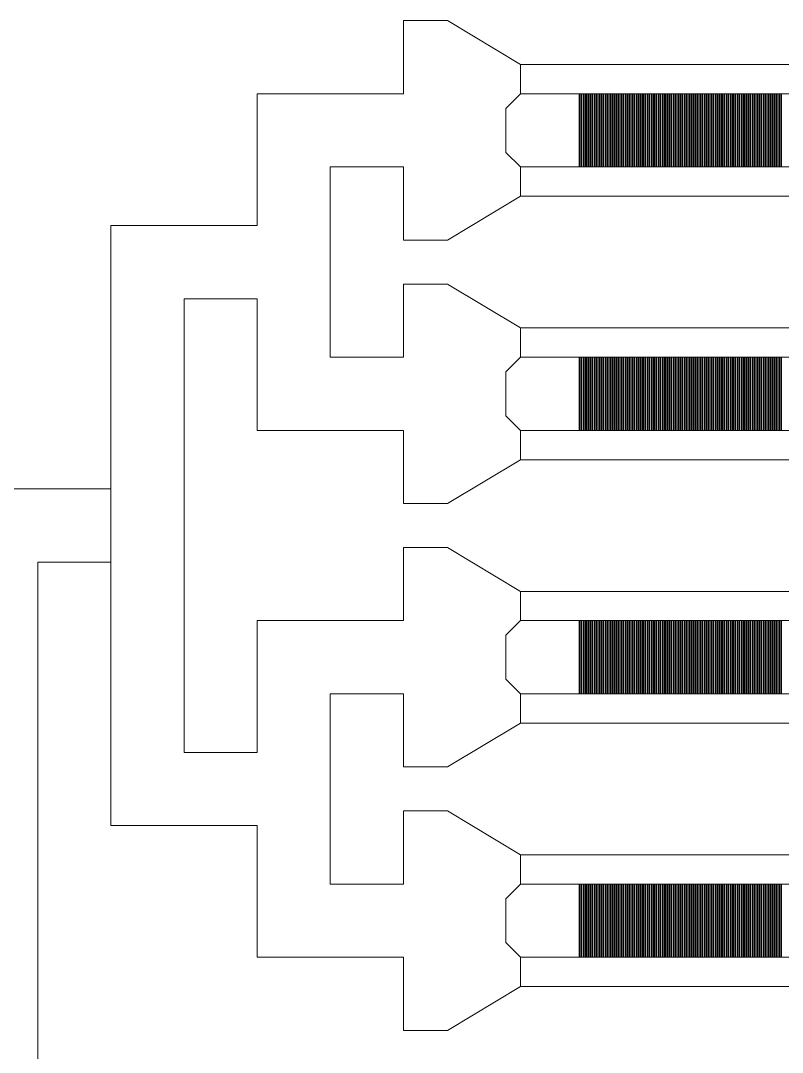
# Model space of a CAD drawing. Extents: x 1000 to 49000, y 2919 to 77300.
# Drawn here: x 39488 to 40009, y 38205 to 38910 of the extents above; entities that cross this region are included whole.
import ezdxf

# ---------------------------------------------------------------- set-up
doc = ezdxf.new("R2010")
doc.units = 13
doc.layers.add('Outer', color=1, linetype='Continuous', lineweight=0, true_color=0xff0000)

msp = doc.modelspace()

# ---------------------------------------------------------------- linework, layer by layer
at = {"layer": 'Outer'}
for points in [[(39830, 38880), (39830, 38860), (39820, 38850), (39820, 38820), (39830, 38810), (39830, 38790), (39780, 38760), (39750, 38760), (39750, 38810), (39700, 38810), (39700, 38680), (39750, 38680), (39750, 38730), (39780, 38730), (39830, 38700), (39830, 38680), (39820, 38670), (39820, 38640), (39830, 38630), (39830, 38610), (39780, 38580), (39750, 38580), (39750, 38630), (39650, 38630), (39650, 38720), (39600, 38720), (39600, 38410), (39650, 38410), (39650, 38500), (39750, 38500), (39750, 38550), (39780, 38550), (39830, 38520), (39830, 38500), (39820, 38490), (39820, 38460), (39830, 38450), (39830, 38430), (39780, 38400), (39750, 38400), (39750, 38450), (39700, 38450), (39700, 38320), (39750, 38320), (39750, 38370), (39780, 38370), (39830, 38340), (39830, 38320), (39820, 38310), (39820, 38280), (39830, 38270), (39830, 38250), (39780, 38220), (39750, 38220), (39750, 38270), (39650, 38270), (39650, 38360), (39550, 38360), (39550, 38540), (39550, 38590), (39550, 38770), (39650, 38770), (39650, 38860), (39750, 38860), (39750, 38910), (39780, 38910), (39830, 38880)], [(39830, 38860), (39830, 38880), (41340, 38880), (41340, 38860), (39830, 38860)], [(39870.5, 38810), (39870, 38810), (39870, 38860), (39870.5, 38860), (39870.5, 38810)], [(39872, 38810), (39871.5, 38810), (39871.5, 38860), (39872, 38860), (39872, 38810)], [(39873.5, 38810), (39873, 38810), (39873, 38860), (39873.5, 38860), (39873.5, 38810)], [(39875, 38810), (39874.5, 38810), (39874.5, 38860), (39875, 38860), (39875, 38810)], [(39876.5, 38810), (39876, 38810), (39876, 38860), (39876.5, 38860), (39876.5, 38810)], [(39878, 38810), (39877.5, 38810), (39877.5, 38860), (39878, 38860), (39878, 38810)], [(39879.5, 38810), (39879, 38810), (39879, 38860), (39879.5, 38860), (39879.5, 38810)], [(39881, 38810), (39880.5, 38810), (39880.5, 38860), (39881, 38860), (39881, 38810)], [(39882.5, 38810), (39882, 38810), (39882, 38860), (39882.5, 38860), (39882.5, 38810)], [(39884, 38810), (39883.5, 38810), (39883.5, 38860), (39884, 38860), (39884, 38810)], [(39885.5, 38810), (39885, 38810), (39885, 38860), (39885.5, 38860), (39885.5, 38810)], [(39887, 38810), (39886.5, 38810), (39886.5, 38860), (39887, 38860), (39887, 38810)], [(39888.5, 38810), (39888, 38810), (39888, 38860), (39888.5, 38860), (39888.5, 38810)], [(39890, 38810), (39889.5, 38810), (39889.5, 38860), (39890, 38860), (39890, 38810)], [(39891.5, 38810), (39891, 38810), (39891, 38860), (39891.5, 38860), (39891.5, 38810)], [(39893, 38810), (39892.5, 38810), (39892.5, 38860), (39893, 38860), (39893, 38810)], [(39894.5, 38810), (39894, 38810), (39894, 38860), (39894.5, 38860), (39894.5, 38810)], [(39896, 38810), (39895.5, 38810), (39895.5, 38860), (39896, 38860), (39896, 38810)], [(39897.5, 38810), (39897, 38810), (39897, 38860), (39897.5, 38860), (39897.5, 38810)], [(39899, 38810), (39898.5, 38810), (39898.5, 38860), (39899, 38860), (39899, 38810)], [(39900.5, 38810), (39900, 38810), (39900, 38860), (39900.5, 38860), (39900.5, 38810)], [(39902, 38810), (39901.5, 38810), (39901.5, 38860), (39902, 38860), (39902, 38810)], [(39903.5, 38810), (39903, 38810), (39903, 38860), (39903.5, 38860), (39903.5, 38810)], [(39905, 38810), (39904.5, 38810), (39904.5, 38860), (39905, 38860), (39905, 38810)], [(39906.5, 38810), (39906, 38810), (39906, 38860), (39906.5, 38860), (39906.5, 38810)], [(39908, 38810), (39907.5, 38810), (39907.5, 38860), (39908, 38860), (39908, 38810)], [(39909.5, 38810), (39909, 38810), (39909, 38860), (39909.5, 38860), (39909.5, 38810)], [(39911, 38810), (39910.5, 38810), (39910.5, 38860), (39911, 38860), (39911, 38810)], [(39912.5, 38810), (39912, 38810), (39912, 38860), (39912.5, 38860), (39912.5, 38810)], [(39914, 38810), (39913.5, 38810), (39913.5, 38860), (39914, 38860), (39914, 38810)], [(39915.5, 38810), (39915, 38810), (39915, 38860), (39915.5, 38860), (39915.5, 38810)], [(39917, 38810), (39916.5, 38810), (39916.5, 38860), (39917, 38860), (39917, 38810)], [(39918.5, 38810), (39918, 38810), (39918, 38860), (39918.5, 38860), (39918.5, 38810)], [(39920, 38810), (39919.5, 38810), (39919.5, 38860), (39920, 38860), (39920, 38810)], [(39921.5, 38810), (39921, 38810), (39921, 38860), (39921.5, 38860), (39921.5, 38810)], [(39923, 38810), (39922.5, 38810), (39922.5, 38860), (39923, 38860), (39923, 38810)], [(39924.5, 38810), (39924, 38810), (39924, 38860), (39924.5, 38860), (39924.5, 38810)], [(39926, 38810), (39925.5, 38810), (39925.5, 38860), (39926, 38860), (39926, 38810)], [(39927.5, 38810), (39927, 38810), (39927, 38860), (39927.5, 38860), (39927.5, 38810)], [(39929, 38810), (39928.5, 38810), (39928.5, 38860), (39929, 38860), (39929, 38810)], [(39930.5, 38810), (39930, 38810), (39930, 38860), (39930.5, 38860), (39930.5, 38810)], [(39932, 38810), (39931.5, 38810), (39931.5, 38860), (39932, 38860), (39932, 38810)], [(39933.5, 38810), (39933, 38810), (39933, 38860), (39933.5, 38860), (39933.5, 38810)], [(39935, 38810), (39934.5, 38810), (39934.5, 38860), (39935, 38860), (39935, 38810)], [(39936.5, 38810), (39936, 38810), (39936, 38860), (39936.5, 38860), (39936.5, 38810)], [(39938, 38810), (39937.5, 38810), (39937.5, 38860), (39938, 38860), (39938, 38810)], [(39939.5, 38810), (39939, 38810), (39939, 38860), (39939.5, 38860), (39939.5, 38810)], [(39941, 38810), (39940.5, 38810), (39940.5, 38860), (39941, 38860), (39941, 38810)], [(39942.5, 38810), (39942, 38810), (39942, 38860), (39942.5, 38860), (39942.5, 38810)], [(39944, 38810), (39943.5, 38810), (39943.5, 38860), (39944, 38860), (39944, 38810)], [(39945.5, 38810), (39945, 38810), (39945, 38860), (39945.5, 38860), (39945.5, 38810)], [(39947, 38810), (39946.5, 38810), (39946.5, 38860), (39947, 38860), (39947, 38810)], [(39948.5, 38810), (39948, 38810), (39948, 38860), (39948.5, 38860), (39948.5, 38810)], [(39950, 38810), (39949.5, 38810), (39949.5, 38860), (39950, 38860), (39950, 38810)], [(39951.5, 38810), (39951, 38810), (39951, 38860), (39951.5, 38860), (39951.5, 38810)], [(39953, 38810), (39952.5, 38810), (39952.5, 38860), (39953, 38860), (39953, 38810)], [(39954.5, 38810), (39954, 38810), (39954, 38860), (39954.5, 38860), (39954.5, 38810)], [(39956, 38810), (39955.5, 38810), (39955.5, 38860), (39956, 38860), (39956, 38810)], [(39957.5, 38810), (39957, 38810), (39957, 38860), (39957.5, 38860), (39957.5, 38810)], [(39959, 38810), (39958.5, 38810), (39958.5, 38860), (39959, 38860), (39959, 38810)], [(39960.5, 38810), (39960, 38810), (39960, 38860), (39960.5, 38860), (39960.5, 38810)], [(39962, 38810), (39961.5, 38810), (39961.5, 38860), (39962, 38860), (39962, 38810)], [(39963.5, 38810), (39963, 38810), (39963, 38860), (39963.5, 38860), (39963.5, 38810)], [(39965, 38810), (39964.5, 38810), (39964.5, 38860), (39965, 38860), (39965, 38810)], [(39966.5, 38810), (39966, 38810), (39966, 38860), (39966.5, 38860), (39966.5, 38810)], [(39968, 38810), (39967.5, 38810), (39967.5, 38860), (39968, 38860), (39968, 38810)], [(39969.5, 38810), (39969, 38810), (39969, 38860), (39969.5, 38860), (39969.5, 38810)], [(39971, 38810), (39970.5, 38810), (39970.5, 38860), (39971, 38860), (39971, 38810)], [(39972.5, 38810), (39972, 38810), (39972, 38860), (39972.5, 38860), (39972.5, 38810)], [(39974, 38810), (39973.5, 38810), (39973.5, 38860), (39974, 38860), (39974, 38810)], [(39975.5, 38810), (39975, 38810), (39975, 38860), (39975.5, 38860), (39975.5, 38810)], [(39977, 38810), (39976.5, 38810), (39976.5, 38860), (39977, 38860), (39977, 38810)], [(39978.5, 38810), (39978, 38810), (39978, 38860), (39978.5, 38860), (39978.5, 38810)], [(39980, 38810), (39979.5, 38810), (39979.5, 38860), (39980, 38860), (39980, 38810)], [(39981.5, 38810), (39981, 38810), (39981, 38860), (39981.5, 38860), (39981.5, 38810)], [(39983, 38810), (39982.5, 38810), (39982.5, 38860), (39983, 38860), (39983, 38810)], [(39984.5, 38810), (39984, 38810), (39984, 38860), (39984.5, 38860), (39984.5, 38810)], [(39986, 38810), (39985.5, 38810), (39985.5, 38860), (39986, 38860), (39986, 38810)], [(39987.5, 38810), (39987, 38810), (39987, 38860), (39987.5, 38860), (39987.5, 38810)], [(39989, 38810), (39988.5, 38810), (39988.5, 38860), (39989, 38860), (39989, 38810)], [(39990.5, 38810), (39990, 38810), (39990, 38860), (39990.5, 38860), (39990.5, 38810)], [(39992, 38810), (39991.5, 38810), (39991.5, 38860), (39992, 38860), (39992, 38810)], [(39993.5, 38810), (39993, 38810), (39993, 38860), (39993.5, 38860), (39993.5, 38810)], [(39995, 38810), (39994.5, 38810), (39994.5, 38860), (39995, 38860), (39995, 38810)], [(39996.5, 38810), (39996, 38810), (39996, 38860), (39996.5, 38860), (39996.5, 38810)], [(39998, 38810), (39997.5, 38810), (39997.5, 38860), (39998, 38860), (39998, 38810)], [(39999.5, 38810), (39999, 38810), (39999, 38860), (39999.5, 38860), (39999.5, 38810)], [(40001, 38810), (40000.5, 38810), (40000.5, 38860), (40001, 38860), (40001, 38810)], [(40002.5, 38810), (40002, 38810), (40002, 38860), (40002.5, 38860), (40002.5, 38810)], [(40004, 38810), (40003.5, 38810), (40003.5, 38860), (40004, 38860), (40004, 38810)], [(40005.5, 38810), (40005, 38810), (40005, 38860), (40005.5, 38860), (40005.5, 38810)], [(40007, 38810), (40006.5, 38810), (40006.5, 38860), (40007, 38860), (40007, 38810)], [(40008.5, 38810), (40008, 38810), (40008, 38860), (40008.5, 38860), (40008.5, 38810)], [(39830, 38810), (39830, 38790), (41340, 38790), (41340, 38810), (39830, 38810)], [(39830, 38680), (39830, 38700), (41340, 38700), (41340, 38680), (39830, 38680)], [(39870.5, 38630), (39870, 38630), (39870, 38680), (39870.5, 38680), (39870.5, 38630)], [(39872, 38630), (39871.5, 38630), (39871.5, 38680), (39872, 38680), (39872, 38630)], [(39873.5, 38630), (39873, 38630), (39873, 38680), (39873.5, 38680), (39873.5, 38630)], [(39875, 38630), (39874.5, 38630), (39874.5, 38680), (39875, 38680), (39875, 38630)], [(39876.5, 38630), (39876, 38630), (39876, 38680), (39876.5, 38680), (39876.5, 38630)], [(39878, 38630), (39877.5, 38630), (39877.5, 38680), (39878, 38680), (39878, 38630)], [(39879.5, 38630), (39879, 38630), (39879, 38680), (39879.5, 38680), (39879.5, 38630)], [(39881, 38630), (39880.5, 38630), (39880.5, 38680), (39881, 38680), (39881, 38630)], [(39882.5, 38630), (39882, 38630), (39882, 38680), (39882.5, 38680), (39882.5, 38630)], [(39884, 38630), (39883.5, 38630), (39883.5, 38680), (39884, 38680), (39884, 38630)], [(39885.5, 38630), (39885, 38630), (39885, 38680), (39885.5, 38680), (39885.5, 38630)], [(39887, 38630), (39886.5, 38630), (39886.5, 38680), (39887, 38680), (39887, 38630)], [(39888.5, 38630), (39888, 38630), (39888, 38680), (39888.5, 38680), (39888.5, 38630)], [(39890, 38630), (39889.5, 38630), (39889.5, 38680), (39890, 38680), (39890, 38630)], [(39891.5, 38630), (39891, 38630), (39891, 38680), (39891.5, 38680), (39891.5, 38630)], [(39893, 38630), (39892.5, 38630), (39892.5, 38680), (39893, 38680), (39893, 38630)], [(39894.5, 38630), (39894, 38630), (39894, 38680), (39894.5, 38680), (39894.5, 38630)], [(39896, 38630), (39895.5, 38630), (39895.5, 38680), (39896, 38680), (39896, 38630)], [(39897.5, 38630), (39897, 38630), (39897, 38680), (39897.5, 38680), (39897.5, 38630)], [(39899, 38630), (39898.5, 38630), (39898.5, 38680), (39899, 38680), (39899, 38630)], [(39900.5, 38630), (39900, 38630), (39900, 38680), (39900.5, 38680), (39900.5, 38630)], [(39902, 38630), (39901.5, 38630), (39901.5, 38680), (39902, 38680), (39902, 38630)], [(39903.5, 38630), (39903, 38630), (39903, 38680), (39903.5, 38680), (39903.5, 38630)], [(39905, 38630), (39904.5, 38630), (39904.5, 38680), (39905, 38680), (39905, 38630)], [(39906.5, 38630), (39906, 38630), (39906, 38680), (39906.5, 38680), (39906.5, 38630)], [(39908, 38630), (39907.5, 38630), (39907.5, 38680), (39908, 38680), (39908, 38630)], [(39909.5, 38630), (39909, 38630), (39909, 38680), (39909.5, 38680), (39909.5, 38630)], [(39911, 38630), (39910.5, 38630), (39910.5, 38680), (39911, 38680), (39911, 38630)], [(39912.5, 38630), (39912, 38630), (39912, 38680), (39912.5, 38680), (39912.5, 38630)], [(39914, 38630), (39913.5, 38630), (39913.5, 38680), (39914, 38680), (39914, 38630)], [(39915.5, 38630), (39915, 38630), (39915, 38680), (39915.5, 38680), (39915.5, 38630)], [(39917, 38630), (39916.5, 38630), (39916.5, 38680), (39917, 38680), (39917, 38630)], [(39918.5, 38630), (39918, 38630), (39918, 38680), (39918.5, 38680), (39918.5, 38630)], [(39920, 38630), (39919.5, 38630), (39919.5, 38680), (39920, 38680), (39920, 38630)], [(39921.5, 38630), (39921, 38630), (39921, 38680), (39921.5, 38680), (39921.5, 38630)], [(39923, 38630), (39922.5, 38630), (39922.5, 38680), (39923, 38680), (39923, 38630)], [(39924.5, 38630), (39924, 38630), (39924, 38680), (39924.5, 38680), (39924.5, 38630)], [(39926, 38630), (39925.5, 38630), (39925.5, 38680), (39926, 38680), (39926, 38630)], [(39927.5, 38630), (39927, 38630), (39927, 38680), (39927.5, 38680), (39927.5, 38630)], [(39929, 38630), (39928.5, 38630), (39928.5, 38680), (39929, 38680), (39929, 38630)], [(39930.5, 38630), (39930, 38630), (39930, 38680), (39930.5, 38680), (39930.5, 38630)], [(39932, 38630), (39931.5, 38630), (39931.5, 38680), (39932, 38680), (39932, 38630)], [(39933.5, 38630), (39933, 38630), (39933, 38680), (39933.5, 38680), (39933.5, 38630)], [(39935, 38630), (39934.5, 38630), (39934.5, 38680), (39935, 38680), (39935, 38630)], [(39936.5, 38630), (39936, 38630), (39936, 38680), (39936.5, 38680), (39936.5, 38630)], [(39938, 38630), (39937.5, 38630), (39937.5, 38680), (39938, 38680), (39938, 38630)], [(39939.5, 38630), (39939, 38630), (39939, 38680), (39939.5, 38680), (39939.5, 38630)], [(39941, 38630), (39940.5, 38630), (39940.5, 38680), (39941, 38680), (39941, 38630)], [(39942.5, 38630), (39942, 38630), (39942, 38680), (39942.5, 38680), (39942.5, 38630)], [(39944, 38630), (39943.5, 38630), (39943.5, 38680), (39944, 38680), (39944, 38630)], [(39945.5, 38630), (39945, 38630), (39945, 38680), (39945.5, 38680), (39945.5, 38630)], [(39947, 38630), (39946.5, 38630), (39946.5, 38680), (39947, 38680), (39947, 38630)], [(39948.5, 38630), (39948, 38630), (39948, 38680), (39948.5, 38680), (39948.5, 38630)], [(39950, 38630), (39949.5, 38630), (39949.5, 38680), (39950, 38680), (39950, 38630)], [(39951.5, 38630), (39951, 38630), (39951, 38680), (39951.5, 38680), (39951.5, 38630)], [(39953, 38630), (39952.5, 38630), (39952.5, 38680), (39953, 38680), (39953, 38630)], [(39954.5, 38630), (39954, 38630), (39954, 38680), (39954.5, 38680), (39954.5, 38630)], [(39956, 38630), (39955.5, 38630), (39955.5, 38680), (39956, 38680), (39956, 38630)], [(39957.5, 38630), (39957, 38630), (39957, 38680), (39957.5, 38680), (39957.5, 38630)], [(39959, 38630), (39958.5, 38630), (39958.5, 38680), (39959, 38680), (39959, 38630)], [(39960.5, 38630), (39960, 38630), (39960, 38680), (39960.5, 38680), (39960.5, 38630)], [(39962, 38630), (39961.5, 38630), (39961.5, 38680), (39962, 38680), (39962, 38630)], [(39963.5, 38630), (39963, 38630), (39963, 38680), (39963.5, 38680), (39963.5, 38630)], [(39965, 38630), (39964.5, 38630), (39964.5, 38680), (39965, 38680), (39965, 38630)], [(39966.5, 38630), (39966, 38630), (39966, 38680), (39966.5, 38680), (39966.5, 38630)], [(39968, 38630), (39967.5, 38630), (39967.5, 38680), (39968, 38680), (39968, 38630)], [(39969.5, 38630), (39969, 38630), (39969, 38680), (39969.5, 38680), (39969.5, 38630)], [(39971, 38630), (39970.5, 38630), (39970.5, 38680), (39971, 38680), (39971, 38630)], [(39972.5, 38630), (39972, 38630), (39972, 38680), (39972.5, 38680), (39972.5, 38630)], [(39974, 38630), (39973.5, 38630), (39973.5, 38680), (39974, 38680), (39974, 38630)], [(39975.5, 38630), (39975, 38630), (39975, 38680), (39975.5, 38680), (39975.5, 38630)], [(39977, 38630), (39976.5, 38630), (39976.5, 38680), (39977, 38680), (39977, 38630)], [(39978.5, 38630), (39978, 38630), (39978, 38680), (39978.5, 38680), (39978.5, 38630)], [(39980, 38630), (39979.5, 38630), (39979.5, 38680), (39980, 38680), (39980, 38630)], [(39981.5, 38630), (39981, 38630), (39981, 38680), (39981.5, 38680), (39981.5, 38630)], [(39983, 38630), (39982.5, 38630), (39982.5, 38680), (39983, 38680), (39983, 38630)], [(39984.5, 38630), (39984, 38630), (39984, 38680), (39984.5, 38680), (39984.5, 38630)], [(39986, 38630), (39985.5, 38630), (39985.5, 38680), (39986, 38680), (39986, 38630)], [(39987.5, 38630), (39987, 38630), (39987, 38680), (39987.5, 38680), (39987.5, 38630)], [(39989, 38630), (39988.5, 38630), (39988.5, 38680), (39989, 38680), (39989, 38630)], [(39990.5, 38630), (39990, 38630), (39990, 38680), (39990.5, 38680), (39990.5, 38630)], [(39992, 38630), (39991.5, 38630), (39991.5, 38680), (39992, 38680), (39992, 38630)], [(39993.5, 38630), (39993, 38630), (39993, 38680), (39993.5, 38680), (39993.5, 38630)], [(39995, 38630), (39994.5, 38630), (39994.5, 38680), (39995, 38680), (39995, 38630)], [(39996.5, 38630), (39996, 38630), (39996, 38680), (39996.5, 38680), (39996.5, 38630)], [(39998, 38630), (39997.5, 38630), (39997.5, 38680), (39998, 38680), (39998, 38630)], [(39999.5, 38630), (39999, 38630), (39999, 38680), (39999.5, 38680), (39999.5, 38630)], [(40001, 38630), (40000.5, 38630), (40000.5, 38680), (40001, 38680), (40001, 38630)], [(40002.5, 38630), (40002, 38630), (40002, 38680), (40002.5, 38680), (40002.5, 38630)], [(40004, 38630), (40003.5, 38630), (40003.5, 38680), (40004, 38680), (40004, 38630)], [(40005.5, 38630), (40005, 38630), (40005, 38680), (40005.5, 38680), (40005.5, 38630)], [(40007, 38630), (40006.5, 38630), (40006.5, 38680), (40007, 38680), (40007, 38630)], [(40008.5, 38630), (40008, 38630), (40008, 38680), (40008.5, 38680), (40008.5, 38630)], [(39830, 38630), (39830, 38610), (41340, 38610), (41340, 38630), (39830, 38630)], [(39550, 37820), (39550, 37870), (39500, 37870), (39500, 38540), (39550, 38540), (39550, 38590), (39450, 38590)], [(39830, 38500), (39830, 38520), (41340, 38520), (41340, 38500), (39830, 38500)], [(39870.5, 38450), (39870, 38450), (39870, 38500), (39870.5, 38500), (39870.5, 38450)], [(39872, 38450), (39871.5, 38450), (39871.5, 38500), (39872, 38500), (39872, 38450)], [(39873.5, 38450), (39873, 38450), (39873, 38500), (39873.5, 38500), (39873.5, 38450)], [(39875, 38450), (39874.5, 38450), (39874.5, 38500), (39875, 38500), (39875, 38450)], [(39876.5, 38450), (39876, 38450), (39876, 38500), (39876.5, 38500), (39876.5, 38450)], [(39878, 38450), (39877.5, 38450), (39877.5, 38500), (39878, 38500), (39878, 38450)], [(39879.5, 38450), (39879, 38450), (39879, 38500), (39879.5, 38500), (39879.5, 38450)], [(39881, 38450), (39880.5, 38450), (39880.5, 38500), (39881, 38500), (39881, 38450)], [(39882.5, 38450), (39882, 38450), (39882, 38500), (39882.5, 38500), (39882.5, 38450)], [(39884, 38450), (39883.5, 38450), (39883.5, 38500), (39884, 38500), (39884, 38450)], [(39885.5, 38450), (39885, 38450), (39885, 38500), (39885.5, 38500), (39885.5, 38450)], [(39887, 38450), (39886.5, 38450), (39886.5, 38500), (39887, 38500), (39887, 38450)], [(39888.5, 38450), (39888, 38450), (39888, 38500), (39888.5, 38500), (39888.5, 38450)], [(39890, 38450), (39889.5, 38450), (39889.5, 38500), (39890, 38500), (39890, 38450)], [(39891.5, 38450), (39891, 38450), (39891, 38500), (39891.5, 38500), (39891.5, 38450)], [(39893, 38450), (39892.5, 38450), (39892.5, 38500), (39893, 38500), (39893, 38450)], [(39894.5, 38450), (39894, 38450), (39894, 38500), (39894.5, 38500), (39894.5, 38450)], [(39896, 38450), (39895.5, 38450), (39895.5, 38500), (39896, 38500), (39896, 38450)], [(39897.5, 38450), (39897, 38450), (39897, 38500), (39897.5, 38500), (39897.5, 38450)], [(39899, 38450), (39898.5, 38450), (39898.5, 38500), (39899, 38500), (39899, 38450)], [(39900.5, 38450), (39900, 38450), (39900, 38500), (39900.5, 38500), (39900.5, 38450)], [(39902, 38450), (39901.5, 38450), (39901.5, 38500), (39902, 38500), (39902, 38450)], [(39903.5, 38450), (39903, 38450), (39903, 38500), (39903.5, 38500), (39903.5, 38450)], [(39905, 38450), (39904.5, 38450), (39904.5, 38500), (39905, 38500), (39905, 38450)], [(39906.5, 38450), (39906, 38450), (39906, 38500), (39906.5, 38500), (39906.5, 38450)], [(39908, 38450), (39907.5, 38450), (39907.5, 38500), (39908, 38500), (39908, 38450)], [(39909.5, 38450), (39909, 38450), (39909, 38500), (39909.5, 38500), (39909.5, 38450)], [(39911, 38450), (39910.5, 38450), (39910.5, 38500), (39911, 38500), (39911, 38450)], [(39912.5, 38450), (39912, 38450), (39912, 38500), (39912.5, 38500), (39912.5, 38450)], [(39914, 38450), (39913.5, 38450), (39913.5, 38500), (39914, 38500), (39914, 38450)], [(39915.5, 38450), (39915, 38450), (39915, 38500), (39915.5, 38500), (39915.5, 38450)], [(39917, 38450), (39916.5, 38450), (39916.5, 38500), (39917, 38500), (39917, 38450)], [(39918.5, 38450), (39918, 38450), (39918, 38500), (39918.5, 38500), (39918.5, 38450)], [(39920, 38450), (39919.5, 38450), (39919.5, 38500), (39920, 38500), (39920, 38450)], [(39921.5, 38450), (39921, 38450), (39921, 38500), (39921.5, 38500), (39921.5, 38450)], [(39923, 38450), (39922.5, 38450), (39922.5, 38500), (39923, 38500), (39923, 38450)], [(39924.5, 38450), (39924, 38450), (39924, 38500), (39924.5, 38500), (39924.5, 38450)], [(39926, 38450), (39925.5, 38450), (39925.5, 38500), (39926, 38500), (39926, 38450)], [(39927.5, 38450), (39927, 38450), (39927, 38500), (39927.5, 38500), (39927.5, 38450)], [(39929, 38450), (39928.5, 38450), (39928.5, 38500), (39929, 38500), (39929, 38450)], [(39930.5, 38450), (39930, 38450), (39930, 38500), (39930.5, 38500), (39930.5, 38450)], [(39932, 38450), (39931.5, 38450), (39931.5, 38500), (39932, 38500), (39932, 38450)], [(39933.5, 38450), (39933, 38450), (39933, 38500), (39933.5, 38500), (39933.5, 38450)], [(39935, 38450), (39934.5, 38450), (39934.5, 38500), (39935, 38500), (39935, 38450)], [(39936.5, 38450), (39936, 38450), (39936, 38500), (39936.5, 38500), (39936.5, 38450)], [(39938, 38450), (39937.5, 38450), (39937.5, 38500), (39938, 38500), (39938, 38450)], [(39939.5, 38450), (39939, 38450), (39939, 38500), (39939.5, 38500), (39939.5, 38450)], [(39941, 38450), (39940.5, 38450), (39940.5, 38500), (39941, 38500), (39941, 38450)], [(39942.5, 38450), (39942, 38450), (39942, 38500), (39942.5, 38500), (39942.5, 38450)], [(39944, 38450), (39943.5, 38450), (39943.5, 38500), (39944, 38500), (39944, 38450)], [(39945.5, 38450), (39945, 38450), (39945, 38500), (39945.5, 38500), (39945.5, 38450)], [(39947, 38450), (39946.5, 38450), (39946.5, 38500), (39947, 38500), (39947, 38450)], [(39948.5, 38450), (39948, 38450), (39948, 38500), (39948.5, 38500), (39948.5, 38450)], [(39950, 38450), (39949.5, 38450), (39949.5, 38500), (39950, 38500), (39950, 38450)], [(39951.5, 38450), (39951, 38450), (39951, 38500), (39951.5, 38500), (39951.5, 38450)], [(39953, 38450), (39952.5, 38450), (39952.5, 38500), (39953, 38500), (39953, 38450)], [(39954.5, 38450), (39954, 38450), (39954, 38500), (39954.5, 38500), (39954.5, 38450)], [(39956, 38450), (39955.5, 38450), (39955.5, 38500), (39956, 38500), (39956, 38450)], [(39957.5, 38450), (39957, 38450), (39957, 38500), (39957.5, 38500), (39957.5, 38450)], [(39959, 38450), (39958.5, 38450), (39958.5, 38500), (39959, 38500), (39959, 38450)], [(39960.5, 38450), (39960, 38450), (39960, 38500), (39960.5, 38500), (39960.5, 38450)], [(39962, 38450), (39961.5, 38450), (39961.5, 38500), (39962, 38500), (39962, 38450)], [(39963.5, 38450), (39963, 38450), (39963, 38500), (39963.5, 38500), (39963.5, 38450)], [(39965, 38450), (39964.5, 38450), (39964.5, 38500), (39965, 38500), (39965, 38450)], [(39966.5, 38450), (39966, 38450), (39966, 38500), (39966.5, 38500), (39966.5, 38450)], [(39968, 38450), (39967.5, 38450), (39967.5, 38500), (39968, 38500), (39968, 38450)], [(39969.5, 38450), (39969, 38450), (39969, 38500), (39969.5, 38500), (39969.5, 38450)], [(39971, 38450), (39970.5, 38450), (39970.5, 38500), (39971, 38500), (39971, 38450)], [(39972.5, 38450), (39972, 38450), (39972, 38500), (39972.5, 38500), (39972.5, 38450)], [(39974, 38450), (39973.5, 38450), (39973.5, 38500), (39974, 38500), (39974, 38450)], [(39975.5, 38450), (39975, 38450), (39975, 38500), (39975.5, 38500), (39975.5, 38450)], [(39977, 38450), (39976.5, 38450), (39976.5, 38500), (39977, 38500), (39977, 38450)], [(39978.5, 38450), (39978, 38450), (39978, 38500), (39978.5, 38500), (39978.5, 38450)], [(39980, 38450), (39979.5, 38450), (39979.5, 38500), (39980, 38500), (39980, 38450)], [(39981.5, 38450), (39981, 38450), (39981, 38500), (39981.5, 38500), (39981.5, 38450)], [(39983, 38450), (39982.5, 38450), (39982.5, 38500), (39983, 38500), (39983, 38450)], [(39984.5, 38450), (39984, 38450), (39984, 38500), (39984.5, 38500), (39984.5, 38450)], [(39986, 38450), (39985.5, 38450), (39985.5, 38500), (39986, 38500), (39986, 38450)], [(39987.5, 38450), (39987, 38450), (39987, 38500), (39987.5, 38500), (39987.5, 38450)], [(39989, 38450), (39988.5, 38450), (39988.5, 38500), (39989, 38500), (39989, 38450)], [(39990.5, 38450), (39990, 38450), (39990, 38500), (39990.5, 38500), (39990.5, 38450)], [(39992, 38450), (39991.5, 38450), (39991.5, 38500), (39992, 38500), (39992, 38450)], [(39993.5, 38450), (39993, 38450), (39993, 38500), (39993.5, 38500), (39993.5, 38450)], [(39995, 38450), (39994.5, 38450), (39994.5, 38500), (39995, 38500), (39995, 38450)], [(39996.5, 38450), (39996, 38450), (39996, 38500), (39996.5, 38500), (39996.5, 38450)], [(39998, 38450), (39997.5, 38450), (39997.5, 38500), (39998, 38500), (39998, 38450)], [(39999.5, 38450), (39999, 38450), (39999, 38500), (39999.5, 38500), (39999.5, 38450)], [(40001, 38450), (40000.5, 38450), (40000.5, 38500), (40001, 38500), (40001, 38450)], [(40002.5, 38450), (40002, 38450), (40002, 38500), (40002.5, 38500), (40002.5, 38450)], [(40004, 38450), (40003.5, 38450), (40003.5, 38500), (40004, 38500), (40004, 38450)], [(40005.5, 38450), (40005, 38450), (40005, 38500), (40005.5, 38500), (40005.5, 38450)], [(40007, 38450), (40006.5, 38450), (40006.5, 38500), (40007, 38500), (40007, 38450)], [(40008.5, 38450), (40008, 38450), (40008, 38500), (40008.5, 38500), (40008.5, 38450)], [(39830, 38450), (39830, 38430), (41340, 38430), (41340, 38450), (39830, 38450)], [(39830, 38320), (39830, 38340), (41340, 38340), (41340, 38320), (39830, 38320)], [(39870.5, 38270), (39870, 38270), (39870, 38320), (39870.5, 38320), (39870.5, 38270)], [(39872, 38270), (39871.5, 38270), (39871.5, 38320), (39872, 38320), (39872, 38270)], [(39873.5, 38270), (39873, 38270), (39873, 38320), (39873.5, 38320), (39873.5, 38270)], [(39875, 38270), (39874.5, 38270), (39874.5, 38320), (39875, 38320), (39875, 38270)], [(39876.5, 38270), (39876, 38270), (39876, 38320), (39876.5, 38320), (39876.5, 38270)], [(39878, 38270), (39877.5, 38270), (39877.5, 38320), (39878, 38320), (39878, 38270)], [(39879.5, 38270), (39879, 38270), (39879, 38320), (39879.5, 38320), (39879.5, 38270)], [(39881, 38270), (39880.5, 38270), (39880.5, 38320), (39881, 38320), (39881, 38270)], [(39882.5, 38270), (39882, 38270), (39882, 38320), (39882.5, 38320), (39882.5, 38270)], [(39884, 38270), (39883.5, 38270), (39883.5, 38320), (39884, 38320), (39884, 38270)], [(39885.5, 38270), (39885, 38270), (39885, 38320), (39885.5, 38320), (39885.5, 38270)], [(39887, 38270), (39886.5, 38270), (39886.5, 38320), (39887, 38320), (39887, 38270)], [(39888.5, 38270), (39888, 38270), (39888, 38320), (39888.5, 38320), (39888.5, 38270)], [(39890, 38270), (39889.5, 38270), (39889.5, 38320), (39890, 38320), (39890, 38270)], [(39891.5, 38270), (39891, 38270), (39891, 38320), (39891.5, 38320), (39891.5, 38270)], [(39893, 38270), (39892.5, 38270), (39892.5, 38320), (39893, 38320), (39893, 38270)], [(39894.5, 38270), (39894, 38270), (39894, 38320), (39894.5, 38320), (39894.5, 38270)], [(39896, 38270), (39895.5, 38270), (39895.5, 38320), (39896, 38320), (39896, 38270)], [(39897.5, 38270), (39897, 38270), (39897, 38320), (39897.5, 38320), (39897.5, 38270)], [(39899, 38270), (39898.5, 38270), (39898.5, 38320), (39899, 38320), (39899, 38270)], [(39900.5, 38270), (39900, 38270), (39900, 38320), (39900.5, 38320), (39900.5, 38270)], [(39902, 38270), (39901.5, 38270), (39901.5, 38320), (39902, 38320), (39902, 38270)], [(39903.5, 38270), (39903, 38270), (39903, 38320), (39903.5, 38320), (39903.5, 38270)], [(39905, 38270), (39904.5, 38270), (39904.5, 38320), (39905, 38320), (39905, 38270)], [(39906.5, 38270), (39906, 38270), (39906, 38320), (39906.5, 38320), (39906.5, 38270)], [(39908, 38270), (39907.5, 38270), (39907.5, 38320), (39908, 38320), (39908, 38270)], [(39909.5, 38270), (39909, 38270), (39909, 38320), (39909.5, 38320), (39909.5, 38270)], [(39911, 38270), (39910.5, 38270), (39910.5, 38320), (39911, 38320), (39911, 38270)], [(39912.5, 38270), (39912, 38270), (39912, 38320), (39912.5, 38320), (39912.5, 38270)], [(39914, 38270), (39913.5, 38270), (39913.5, 38320), (39914, 38320), (39914, 38270)], [(39915.5, 38270), (39915, 38270), (39915, 38320), (39915.5, 38320), (39915.5, 38270)], [(39917, 38270), (39916.5, 38270), (39916.5, 38320), (39917, 38320), (39917, 38270)], [(39918.5, 38270), (39918, 38270), (39918, 38320), (39918.5, 38320), (39918.5, 38270)], [(39920, 38270), (39919.5, 38270), (39919.5, 38320), (39920, 38320), (39920, 38270)], [(39921.5, 38270), (39921, 38270), (39921, 38320), (39921.5, 38320), (39921.5, 38270)], [(39923, 38270), (39922.5, 38270), (39922.5, 38320), (39923, 38320), (39923, 38270)], [(39924.5, 38270), (39924, 38270), (39924, 38320), (39924.5, 38320), (39924.5, 38270)], [(39926, 38270), (39925.5, 38270), (39925.5, 38320), (39926, 38320), (39926, 38270)], [(39927.5, 38270), (39927, 38270), (39927, 38320), (39927.5, 38320), (39927.5, 38270)], [(39929, 38270), (39928.5, 38270), (39928.5, 38320), (39929, 38320), (39929, 38270)], [(39930.5, 38270), (39930, 38270), (39930, 38320), (39930.5, 38320), (39930.5, 38270)], [(39932, 38270), (39931.5, 38270), (39931.5, 38320), (39932, 38320), (39932, 38270)], [(39933.5, 38270), (39933, 38270), (39933, 38320), (39933.5, 38320), (39933.5, 38270)], [(39935, 38270), (39934.5, 38270), (39934.5, 38320), (39935, 38320), (39935, 38270)], [(39936.5, 38270), (39936, 38270), (39936, 38320), (39936.5, 38320), (39936.5, 38270)], [(39938, 38270), (39937.5, 38270), (39937.5, 38320), (39938, 38320), (39938, 38270)], [(39939.5, 38270), (39939, 38270), (39939, 38320), (39939.5, 38320), (39939.5, 38270)], [(39941, 38270), (39940.5, 38270), (39940.5, 38320), (39941, 38320), (39941, 38270)], [(39942.5, 38270), (39942, 38270), (39942, 38320), (39942.5, 38320), (39942.5, 38270)], [(39944, 38270), (39943.5, 38270), (39943.5, 38320), (39944, 38320), (39944, 38270)], [(39945.5, 38270), (39945, 38270), (39945, 38320), (39945.5, 38320), (39945.5, 38270)], [(39947, 38270), (39946.5, 38270), (39946.5, 38320), (39947, 38320), (39947, 38270)], [(39948.5, 38270), (39948, 38270), (39948, 38320), (39948.5, 38320), (39948.5, 38270)], [(39950, 38270), (39949.5, 38270), (39949.5, 38320), (39950, 38320), (39950, 38270)], [(39951.5, 38270), (39951, 38270), (39951, 38320), (39951.5, 38320), (39951.5, 38270)], [(39953, 38270), (39952.5, 38270), (39952.5, 38320), (39953, 38320), (39953, 38270)], [(39954.5, 38270), (39954, 38270), (39954, 38320), (39954.5, 38320), (39954.5, 38270)], [(39956, 38270), (39955.5, 38270), (39955.5, 38320), (39956, 38320), (39956, 38270)], [(39957.5, 38270), (39957, 38270), (39957, 38320), (39957.5, 38320), (39957.5, 38270)], [(39959, 38270), (39958.5, 38270), (39958.5, 38320), (39959, 38320), (39959, 38270)], [(39960.5, 38270), (39960, 38270), (39960, 38320), (39960.5, 38320), (39960.5, 38270)], [(39962, 38270), (39961.5, 38270), (39961.5, 38320), (39962, 38320), (39962, 38270)], [(39963.5, 38270), (39963, 38270), (39963, 38320), (39963.5, 38320), (39963.5, 38270)], [(39965, 38270), (39964.5, 38270), (39964.5, 38320), (39965, 38320), (39965, 38270)], [(39966.5, 38270), (39966, 38270), (39966, 38320), (39966.5, 38320), (39966.5, 38270)], [(39968, 38270), (39967.5, 38270), (39967.5, 38320), (39968, 38320), (39968, 38270)], [(39969.5, 38270), (39969, 38270), (39969, 38320), (39969.5, 38320), (39969.5, 38270)], [(39971, 38270), (39970.5, 38270), (39970.5, 38320), (39971, 38320), (39971, 38270)], [(39972.5, 38270), (39972, 38270), (39972, 38320), (39972.5, 38320), (39972.5, 38270)], [(39974, 38270), (39973.5, 38270), (39973.5, 38320), (39974, 38320), (39974, 38270)], [(39975.5, 38270), (39975, 38270), (39975, 38320), (39975.5, 38320), (39975.5, 38270)], [(39977, 38270), (39976.5, 38270), (39976.5, 38320), (39977, 38320), (39977, 38270)], [(39978.5, 38270), (39978, 38270), (39978, 38320), (39978.5, 38320), (39978.5, 38270)], [(39980, 38270), (39979.5, 38270), (39979.5, 38320), (39980, 38320), (39980, 38270)], [(39981.5, 38270), (39981, 38270), (39981, 38320), (39981.5, 38320), (39981.5, 38270)], [(39983, 38270), (39982.5, 38270), (39982.5, 38320), (39983, 38320), (39983, 38270)], [(39984.5, 38270), (39984, 38270), (39984, 38320), (39984.5, 38320), (39984.5, 38270)], [(39986, 38270), (39985.5, 38270), (39985.5, 38320), (39986, 38320), (39986, 38270)], [(39987.5, 38270), (39987, 38270), (39987, 38320), (39987.5, 38320), (39987.5, 38270)], [(39989, 38270), (39988.5, 38270), (39988.5, 38320), (39989, 38320), (39989, 38270)], [(39990.5, 38270), (39990, 38270), (39990, 38320), (39990.5, 38320), (39990.5, 38270)], [(39992, 38270), (39991.5, 38270), (39991.5, 38320), (39992, 38320), (39992, 38270)], [(39993.5, 38270), (39993, 38270), (39993, 38320), (39993.5, 38320), (39993.5, 38270)], [(39995, 38270), (39994.5, 38270), (39994.5, 38320), (39995, 38320), (39995, 38270)], [(39996.5, 38270), (39996, 38270), (39996, 38320), (39996.5, 38320), (39996.5, 38270)], [(39998, 38270), (39997.5, 38270), (39997.5, 38320), (39998, 38320), (39998, 38270)], [(39999.5, 38270), (39999, 38270), (39999, 38320), (39999.5, 38320), (39999.5, 38270)], [(40001, 38270), (40000.5, 38270), (40000.5, 38320), (40001, 38320), (40001, 38270)], [(40002.5, 38270), (40002, 38270), (40002, 38320), (40002.5, 38320), (40002.5, 38270)], [(40004, 38270), (40003.5, 38270), (40003.5, 38320), (40004, 38320), (40004, 38270)], [(40005.5, 38270), (40005, 38270), (40005, 38320), (40005.5, 38320), (40005.5, 38270)], [(40007, 38270), (40006.5, 38270), (40006.5, 38320), (40007, 38320), (40007, 38270)], [(40008.5, 38270), (40008, 38270), (40008, 38320), (40008.5, 38320), (40008.5, 38270)], [(39830, 38270), (39830, 38250), (41340, 38250), (41340, 38270), (39830, 38270)]]:
    msp.add_lwpolyline(points, dxfattribs=at)

doc.saveas('drawing.dxf')
